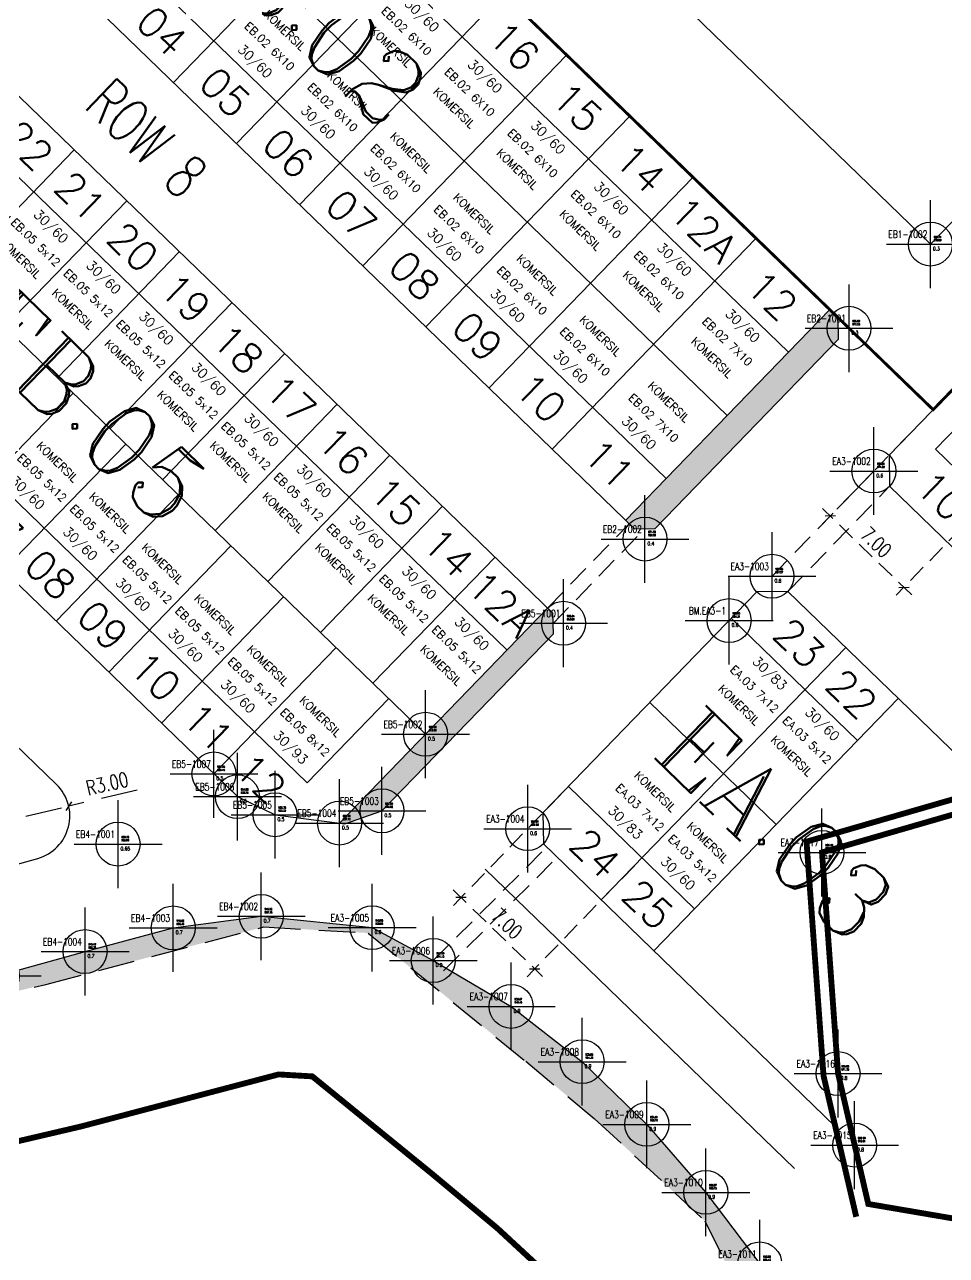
# Model space of a CAD drawing. Header units: metres. Extents: x -1507 to 1965, y -840 to 1491.
# Drawn here: x 916.2 to 979.2, y 922.7 to 1006.7 of the extents above; entities that cross this region are included whole.
import ezdxf
from ezdxf.enums import TextEntityAlignment as Align

# ---------------------------------------------------------------- set-up
doc = ezdxf.new("R2010")
doc.units = ezdxf.units.M
doc.header["$LTSCALE"] = 10
doc.header["$PDMODE"] = 34
doc.header["$PDSIZE"] = 3
for name, pattern in [('DASHED', [19.05, 12.7, -6.35]), ('DASHED2', [0.375, 0.25, -0.125]), ('DIVIDE', [1.25, 0.5, -0.25, 0, -0.25, 0, -0.25]), ('HIDDEN', [0.375, 0.25, -0.125])]:
    doc.linetypes.add(name, pattern=pattern)
for name, color, linetype in [('AT-ELEV', 2, 'Continuous'), ('AT-ID', 4, 'Continuous'), ('AT-POINT', 6, 'Continuous'), ('AT-POS', 84, 'Continuous'), ('AT-TAG-AREAUNIT', 7, 'Continuous'), ('AT-TAG-NOUNIT', 7, 'Continuous'), ('AT-TAG-NUMBLOK', 7, 'Continuous'), ('AT-TAG-TIPEUNIT', 7, 'Continuous'), ('ATT-BLOCK-TAGNUMUNIT', 4, 'Continuous'), ('BATAS-AREA TAHAP1', 6, 'DASHED'), ('BATAS-KAVLING', 100, 'Continuous'), ('InnerSoft-TransitionClothoid', 7, 'Continuous'), ('Rincik', 100, 'Continuous'), ('TEXT-NO BLOK-KAVLING', 130, 'Continuous')]:
    doc.layers.add(name, color=color, linetype=linetype)
doc.layers.add('TEXT-ROW', color=150, linetype='Continuous', lineweight=30)
doc.styles.add('Arch-Dim', font='romans.shx', dxfattribs={"width": 0.75})
doc.styles.add('BLOK', font='simplex.shx')
doc.styles.add('Romanc', font='romanc.shx', dxfattribs={"bigfont": 'bigfont.shx'})
doc.styles.add('ST1', font='simplex.shx', dxfattribs={"width": 0.7})
doc.styles.get("Standard").update_dxf_attribs({"font": 'romans.shx', "width": 0.75})
doc.dimstyles.new('Annotative', dxfattribs={"dimscale": 100, "dimtxt": 2, "dimasz": 1, "dimexe": 1.5, "dimexo": 1.5, "dimgap": 0.8, "dimtad": 1, "dimzin": 3, "dimdsep": 46, "dimtxsty": 'Arch-Dim', "dimblk": 'OBLIQUE', "dimcen": 2.5, "dimdle": 1.5, "dimazin": 2, "dimtfac": 0.75, "dimtix": 1, "dimtmove": 2, "dimatfit": 3, "dimfxl": 1, "dimtolj": 1, "dimtzin": 0, "dimarcsym": 0})

# ---------------------------------------------------------------- blocks, each defined once
blk = doc.blocks.new('TAG_NUMBERING')
at = {"layer": 'AT-TAG-AREAUNIT', "color": 0, "style": 'BLOK'}
blk.add_attdef('TAG_AT_AREA', text='', height=0.65, dxfattribs=at).set_placement((0, -2.863), align=Align.MIDDLE_CENTER)
at = {"layer": 'AT-TAG-NOUNIT', "color": 0, "style": 'BLOK'}
blk.add_attdef('TAG_NO', text='', height=2, dxfattribs=at).set_placement((0, 0), align=Align.MIDDLE_CENTER)
at = {"layer": 'AT-TAG-NUMBLOK', "color": 0, "style": 'BLOK'}
blk.add_attdef('TAG_NUMBLOK', text='', height=0.55, dxfattribs=at).set_placement((0, -4.372), align=Align.MIDDLE_CENTER)
at = {"layer": 'AT-TAG-TIPEUNIT', "color": 0, "style": 'BLOK'}
blk.add_attdef('TAG_TIPE', text='', height=0.55, dxfattribs=at).set_placement((0, -5.882), align=Align.MIDDLE_CENTER)
blk = doc.blocks.new('AT-POINT')
at = {"layer": 'AT-POINT'}
blk.add_point((0, 0), dxfattribs=at)
at = {"layer": 'AT-ELEV', "width": 0.75}
blk.add_attdef('ELEVASI', text='', height=1, dxfattribs=at).set_placement((0.68, -0.73), align=Align.TOP_LEFT)
at = {"layer": 'AT-ID', "width": 0.75}
blk.add_attdef('ID', text='', height=2, dxfattribs=at).set_placement((-0.85, 1.08), align=Align.BOTTOM_RIGHT)
at = {"layer": 'AT-POS', "width": 0.75}
for tag, p in [('NORTHING', (0.93, 1.56)), ('EASTING', (0.93, 0.69))]:
    blk.add_attdef(tag, text='', height=0.5, dxfattribs=at).set_placement(p, align=Align.BOTTOM_LEFT)
blk = doc.blocks.new('_Oblique')
at = {"color": 0, "linetype": 'ByBlock', "lineweight": -2}
blk.add_line((-0.5, -0.5), (0.5, 0.5), dxfattribs=at)
blk = doc.blocks.new('*D23')
at = {"layer": 'Defpoints', "color": 0, "transparency": 16777216}
for p in [(919.228, 953.35), (916.305, 952.674)]:
    blk.add_point(p, dxfattribs=at)
at = {"layer": 'InnerSoft-TransitionClothoid', "color": 0, "linetype": 'HIDDEN', "lineweight": -2, "transparency": 16777216}
for p in [(923.904, 954.433), (916.305, 952.674)]:
    blk.add_line(p, (919.228, 953.35), dxfattribs=at)
at = {"layer": 'InnerSoft-TransitionClothoid', "color": 0, "lineweight": -2, "transparency": 16777216, "xscale": 0.5, "yscale": 0.5, "zscale": 0.5, "rotation": 193.0299882712493}
blk.add_blockref('_Oblique', (919.228, 953.35), dxfattribs=at)
at = {"layer": 'InnerSoft-TransitionClothoid', "color": 0, "transparency": 16777216, "insert": (921.85, 954.881), "char_height": 1, "attachment_point": 5, "rotation": 13.02999, "style": 'Arch-Dim'}
blk.add_mtext('\\A1;R3.00', dxfattribs=at)
blk = doc.blocks.new('*D48')
at = {"layer": 'Defpoints', "color": 0, "ltscale": 0.5, "transparency": 16777216}
for p in [(977.004, 979.115), (982.034, 974.247), (971.243, 973.162)]:
    blk.add_point(p, dxfattribs=at)
at = {"layer": 'InnerSoft-TransitionClothoid', "color": 0, "linetype": 'HIDDEN', "lineweight": -2, "ltscale": 0.5, "transparency": 16777216}
for p, q in [((976.482, 978.576), (970.721, 972.623)), ((976.811, 967.772), (970.704, 973.683)), ((981.512, 973.708), (975.751, 967.755))]:
    blk.add_line(p, q, dxfattribs=at)
at = {"layer": 'InnerSoft-TransitionClothoid', "color": 0, "lineweight": -2, "ltscale": 0.5, "transparency": 16777216, "xscale": 0.5, "yscale": 0.5, "zscale": 0.5}
for p, rotation in [((971.243, 973.162), 135.9372637352131), ((976.273, 968.294), 315.9372637352132)]:
    blk.add_blockref('_Oblique', p, dxfattribs=dict(at, rotation=rotation))
at = {"layer": 'InnerSoft-TransitionClothoid', "color": 0, "ltscale": 0.5, "transparency": 16777216, "insert": (974.383, 971.374), "char_height": 1, "attachment_point": 5, "rotation": 315.93726, "style": 'Arch-Dim'}
blk.add_mtext('\\A1;7.00', dxfattribs=at)
blk = doc.blocks.new('*D47')
at = {"layer": 'Defpoints', "color": 0, "ltscale": 0.5, "transparency": 16777216}
for p in [(953.359, 954.683), (958.389, 949.815), (951.055, 942.237)]:
    blk.add_point(p, dxfattribs=at)
at = {"layer": 'InnerSoft-TransitionClothoid', "color": 0, "linetype": 'HIDDEN', "lineweight": -2, "ltscale": 0.5, "transparency": 16777216}
for p, q in [((952.837, 954.144), (945.503, 946.566)), ((957.867, 949.276), (950.533, 941.698)), ((945.486, 947.627), (951.594, 941.716))]:
    blk.add_line(p, q, dxfattribs=at)
at = {"layer": 'InnerSoft-TransitionClothoid', "color": 0, "lineweight": -2, "ltscale": 0.5, "transparency": 16777216, "xscale": 0.5, "yscale": 0.5, "zscale": 0.5}
for p, rotation in [((946.025, 947.105), 135.9372637352131), ((951.055, 942.237), 315.9372637352132)]:
    blk.add_blockref('_Oblique', p, dxfattribs=dict(at, rotation=rotation))
at = {"layer": 'InnerSoft-TransitionClothoid', "color": 0, "ltscale": 0.5, "transparency": 16777216, "insert": (949.166, 945.318), "char_height": 1, "attachment_point": 5, "rotation": 315.93726, "style": 'Arch-Dim'}
blk.add_mtext('\\A1;7.00', dxfattribs=at)

msp = doc.modelspace()

# ---------------------------------------------------------------- hatches: boundary and pattern name
at = {"layer": 'InnerSoft-TransitionClothoid'}
h = msp.add_hatch(dxfattribs=at)
h.set_pattern_fill('GRASS', color=3, scale=0.06)
h.set_pattern_definition([(90, (1936.5142, 1534.3065), (-1.0776307, 1.0776307), [0.28575, -1.8695115]), (45, (1936.5142, 1534.3065), (-1.0776307, 1.0776307), [0.28575, -1.23825]), (135, (1936.5142, 1534.3065), (-1.0776307, -1.0776307), [0.28575, -1.23825])])
h.paths.add_polyline_path([(914.412, 1042.179, 0.382196), (911.746, 1042.283), (920.204, 1033.784), (921.598, 1035.225)])
h.paths.add_polyline_path([(973.9, 902.148), (978.548, 902.104), (976.1, 906.485), (973.039, 911.794), (969.839, 917.009), (966.431, 922.083), (962.746, 926.969), (958.717, 931.612), (954.298, 935.893), (949.448, 939.671), (944.129, 942.805), (939.955, 945.05), (932.382, 945.825), (926.365, 945.035), (920.347, 943.419), (914.35, 941.75), (908.382, 940.303), (902.438, 938.968), (896.512, 937.621), (890.598, 936.143), (884.689, 934.481), (878.771, 932.803), (872.828, 931.32), (866.847, 930.245), (860.814, 929.756), (854.733, 929.842), (851.911, 930.105), (840.251, 941.39), (833.45, 934.363), (851.168, 929.104), (865.922, 928.605), (894.97, 935.869), (917.662, 941.175), (932.56, 945.1), (939.677, 944.682), (950.442, 935.919), (955.119, 932.021), (962.687, 925.019)])
h.paths.add_polyline_path([(805.597, 974.928), (806.22, 978.126), (808.445, 983.841), (811.668, 989.085), (815.741, 993.74), (820.484, 997.706), (825.714, 1000.906), (831.241, 1003.529), (836.878, 1005.916), (842.545, 1008.221), (848.271, 1010.467), (884.971, 1025.987), (888.809, 1028.666), (907.973, 1048.466), (907.008, 1049.4), (906.912, 1049.493), (906.945, 1049.536, -0.094392), (906.817, 1050.159), (905.487, 1048.696), (894.469, 1036.232), (890.11, 1031.41), (884.776, 1026.498), (867.989, 1018.932), (853.755, 1014.428), (831.68, 1005.642), (813.165, 995.269), (806.988, 987.935), (798.544, 965.846), (800.185, 952.147), (801.194, 951.362), (815.101, 965.731)])
h.paths.add_polyline_path([(847.879, 989.673), (847.917, 989.689), (843.244, 1000.741), (842.686, 1000.506, 0.537402), (841.769, 995.587)], flags=17)
h.paths.add_polyline_path([(952.33, 965.124), (952.307, 966.538), (951.948, 966.886), (937.727, 952.191), (938.094, 952.144), (940.625, 953.029)])
h.paths.add_polyline_path([(829.241, 994.72), (829.05, 994.741), (824.578, 992.005), (820.65, 988.72), (817.323, 984.918), (814.739, 980.713), (814.294, 979.569), (814.346, 979.33)], flags=17)
h.paths.add_polyline_path([(971.18, 987.239), (957.271, 972.867), (957.871, 972.287), (959.285, 972.31), (971.803, 985.244), (971.78, 986.658)])

# ---------------------------------------------------------------- linework, layer by layer
at = {"layer": 'BATAS-AREA TAHAP1', "linetype": 'DIVIDE', "ltscale": 0.2, "const_width": 0.2, "flags": 128}
msp.add_lwpolyline([(1231.435, 1427.502), (913.909, 1099.414), (917.386, 1096.832), (924.092, 1079.94), (912.316, 1056.626), (906.912, 1049.493), (978.274, 980.428), (983.958, 986.301), (995.456, 975.174), (1008.669, 988.827), (1025.36, 1006.072), (1064.163, 968.518), (1046.082, 949.835), (1079.895, 945.949), (1121.025, 988.448), (1119.551, 1001.304), (1114.875, 1061.475), (1127.267, 1060.402), (1128.198, 1071.145), (1130.149, 1086.097), (1154.942, 1096.549), (1149.383, 1112.056), (1164.648, 1117.528), (1161.396, 1122.541), (1153.005, 1135.474), (1187.054, 1144.094), (1186.034, 1151.732), (1181.092, 1162.44), (1183.64, 1172.965), (1158.211, 1166.155), (1146.651, 1204.865), (1118.35, 1202.75), (1073.767, 1245.897), (1239.729, 1417.378)], dxfattribs=at)
at = {"layer": 'BATAS-KAVLING'}
msp.add_lwpolyline([(944.693, 1057.461), (994.78, 1008.986), (978.089, 991.74), (913.175, 1054.565, 0.414214), (910.347, 1054.519), (907.295, 1051.365, 0.322434), (907.008, 1049.4, 0.322434)], format="xyb", dxfattribs=at)
at = {"layer": 'InnerSoft-TransitionClothoid', "color": 5}
for p, q in [((968.385, 984.35), (918.803, 1032.336)), ((960.039, 975.727), (910.457, 1023.713)), ((949.166, 964.012), (906.052, 1005.738)), ((935.524, 954.948), (892.409, 996.675)), ((937.727, 952.191), (951.948, 966.886)), ((935.524, 954.948), (941.088, 960.697))]:
    msp.add_line(p, q, dxfattribs=at)
at = {"layer": 'InnerSoft-TransitionClothoid', "color": 4}
for p, q in [((964.212, 980.039), (914.63, 1028.025)), ((926.358, 1002.757), (940.295, 1017.157)), ((930.67, 998.585), (944.606, 1012.984)), ((934.981, 994.412), (948.918, 1008.812)), ((939.293, 990.239), (953.229, 1004.639)), ((943.604, 986.067), (957.541, 1000.466)), ((911.267, 989.558), (919.612, 998.181)), ((947.916, 981.894), (961.852, 996.294)), ((914.86, 986.081), (923.205, 994.704)), ((952.227, 977.721), (966.164, 992.121)), ((918.452, 982.603), (926.798, 991.226)), ((922.045, 979.126), (930.391, 987.749)), ((957.257, 972.853), (971.194, 987.253)), ((925.638, 975.649), (933.984, 984.272)), ((911.185, 972.937), (919.53, 981.56)), ((929.231, 972.172), (937.576, 980.795)), ((914.778, 969.46), (923.123, 978.083)), ((932.824, 968.695), (941.169, 977.318)), ((918.371, 965.983), (926.716, 974.606)), ((936.417, 965.217), (944.762, 973.84)), ((921.964, 962.506), (930.309, 971.129)), ((940.01, 961.74), (948.355, 970.363)), ((925.557, 959.028), (933.902, 967.651)), ((929.149, 955.551), (937.495, 964.174))]:
    msp.add_line(p, q, dxfattribs=at)
at = {"layer": 'InnerSoft-TransitionClothoid', "color": 6}
msp.add_line((943.603, 958.263), (897.374, 1003.003), dxfattribs=at)
at = {"layer": 'InnerSoft-TransitionClothoid', "color": 5}
for points in [[(983.958, 986.301), (978.274, 980.428), (906.912, 1049.493), (912.316, 1056.626), (924.092, 1079.94)], [(827.368, 1014.688), (806.689, 1003.103), (798.251, 993.084), (788.321, 967.109), (790.752, 946.816), (811.976, 930.305), (849.55, 919.153), (866.986, 918.563), (897.322, 926.149), (920.075, 931.47), (933.566, 935.024), (935.867, 934.889), (944.084, 928.201), (948.517, 924.505), (954.528, 918.944), (962.711, 902.252), (1003.149, 901.874)], [(984.005, 983.473), (978.441, 977.724), (996.406, 960.338), (1001.969, 966.087)], [(964.486, 966.181), (973.109, 957.835)], [(958.922, 960.432), (967.545, 952.087)], [(982.777, 924.65), (973.842, 926.174), (971.777, 935.084), (970.68, 950.188), (998.168, 958.133)], [(953.359, 954.683), (961.982, 946.338)]]:
    msp.add_lwpolyline(points, dxfattribs=at)
at = {"layer": 'InnerSoft-TransitionClothoid', "color": 4, "linetype": 'DASHED2'}
msp.add_lwpolyline([(930.586, 1074.286), (910.956, 1054.713), (905.487, 1048.696), (894.469, 1036.232), (890.11, 1031.41), (884.776, 1026.498), (867.989, 1018.932), (853.755, 1014.428), (831.68, 1005.642), (813.165, 995.269), (806.988, 987.935), (798.544, 965.846), (800.185, 952.147), (816.628, 939.356), (851.168, 929.104), (865.922, 928.605), (894.97, 935.869), (917.662, 941.175), (932.56, 945.1), (939.677, 944.682), (950.442, 935.919), (955.119, 932.021), (962.687, 925.019), (973.9, 902.148)], dxfattribs=at)
at = {"layer": 'InnerSoft-TransitionClothoid', "color": 6}
msp.add_lwpolyline([(907.689, 1020.853), (957.871, 972.287), (959.285, 972.31), (971.803, 985.244), (971.78, 986.658), (914.412, 1042.179, 0.414214), (911.584, 1042.133), (893.37, 1023.312), (888.374, 1019.826), (842.686, 1000.506, 0.537402), (841.769, 995.587), (893.598, 945.426), (896.139, 944.715), (900.895, 945.796), (906.79, 947.12), (912.587, 948.525), (917.109, 949.784, 0.5796), (918.391, 954.83), (871.896, 999.829)], format="xyb", dxfattribs=at)
msp.add_lwpolyline([(907.286, 1010.11), (897.374, 1003.003), (885.366, 997.925), (930.755, 953.997), (933.32, 952.762), (938.094, 952.144), (940.625, 953.029), (952.33, 965.124), (952.307, 966.538)], close=True, dxfattribs=at)
for points in [[(983.958, 986.301), (975.265, 977.319), (975.3, 975.197), (993.308, 957.77)], [(982.235, 954.569), (968.346, 968.012), (966.225, 967.977), (951.62, 952.887), (951.655, 950.766), (971.587, 931.476)], [(947.683, 949.044), (968.805, 928.601)], [(878.771, 932.803), (884.689, 934.481), (890.598, 936.143), (896.512, 937.621), (902.438, 938.968), (908.382, 940.303), (914.35, 941.75), (920.347, 943.419), (926.365, 945.035), (932.382, 945.825), (939.955, 945.05), (944.129, 942.805), (949.448, 939.671), (954.298, 935.893), (958.717, 931.612), (962.746, 926.969), (966.431, 922.083), (969.839, 917.009), (973.039, 911.794), (976.1, 906.485), (979.092, 901.13)]]:
    msp.add_lwpolyline(points, dxfattribs=at)
at = {"layer": 'InnerSoft-TransitionClothoid', "color": 4, "linetype": 'DASHED2', "ltscale": 0.6}
for points in [[(967.268, 969.055), (974.222, 976.241)], [(968.346, 968.012), (975.3, 975.197)], [(951.948, 966.886), (957.512, 972.634)], [(952.319, 965.831), (958.23, 971.939)], [(944.129, 942.805), (951.876, 950.552)], [(944.836, 942.098), (952.583, 949.845)]]:
    msp.add_lwpolyline(points, dxfattribs=at)
at = {"layer": 'InnerSoft-TransitionClothoid', "color": 4}
for points in [[(955.607, 946.941), (972.298, 964.187)], [(959.2, 943.464), (975.891, 960.71)]]:
    msp.add_lwpolyline(points, dxfattribs=at)
at = {"layer": 'Rincik', "color": 1, "linetype": 'HIDDEN', "const_width": 0.4}
for points in [[(923.526, 1081.368), (903.721, 1061.621), (898.04, 1055.371), (887.014, 1042.897), (882.998, 1038.455), (879.192, 1034.95), (864.414, 1028.289), (850.393, 1023.853), (827.368, 1014.688), (806.689, 1003.103), (798.251, 993.084), (788.321, 967.109), (790.752, 946.816), (811.976, 930.305), (849.55, 919.153), (866.986, 918.563), (897.322, 926.149), (920.075, 931.47), (933.566, 935.024), (935.867, 934.889), (944.084, 928.201), (948.517, 924.505), (954.528, 918.944), (965.174, 897.229)], [(973.018, 925.3), (970.785, 934.934), (969.623, 950.924), (998.242, 959.196), (1002.107, 957.467), (1014.439, 951.446), (1037.202, 951.112), (1048.407, 950.261), (1049.904, 950.046)], [(962.711, 902.252), (1003.149, 901.874), (999.488, 926.239), (982.777, 924.65), (973.842, 926.174), (971.777, 935.084), (970.68, 950.188), (998.168, 958.133), (1001.683, 956.561), (1014.201, 950.449), (1037.157, 950.112), (1048.298, 949.266), (1049.762, 949.056)]]:
    msp.add_lwpolyline(points, dxfattribs=at)

# ---------------------------------------------------------------- block references
at = {"layer": 'ATT-BLOCK-TAGNUMUNIT', "color": 7}
ref = msp.add_blockref('TAG_NUMBERING', (925.594, 1006.281), dxfattribs=dict(at, xscale=-1, rotation=135.9345274704683))
ref.add_attrib('TAG_NO', '04', dxfattribs={"layer": 'AT-TAG-NOUNIT', "color": 0, "height": 2, "rotation": 315.93453, "style": 'BLOK'}).set_placement((925.594, 1006.281), align=Align.MIDDLE_CENTER)
ref.add_attrib('TAG_NUMBLOK', 'EB.02 6X10', dxfattribs={"layer": 'AT-TAG-NUMBLOK', "color": 0, "height": 0.55, "rotation": 315.93453, "style": 'BLOK'}).set_placement((928.635, 1009.422), align=Align.MIDDLE_CENTER)
ref.add_attrib('TAG_AT_AREA', '30/60', dxfattribs={"layer": 'AT-TAG-AREAUNIT', "color": 0, "height": 0.65, "rotation": 315.93453, "style": 'BLOK'}).set_placement((927.649, 1008.404), align=Align.MIDDLE_CENTER)
ref.add_attrib('TAG_TIPE', 'KOMERSIL', dxfattribs={"layer": 'AT-TAG-TIPEUNIT', "color": 0, "height": 0.55, "rotation": 315.93453, "style": 'BLOK'}).set_placement((929.684, 1010.507), align=Align.MIDDLE_CENTER)
at = {"layer": 'ATT-BLOCK-TAGNUMUNIT', "color": 7, "rotation": 315.9399999999597}
for p, values in [((945.344, 1009.433), {'TAG_NO': '17', 'TAG_NUMBLOK': 'EB.02 6X10', 'TAG_AT_AREA': '30/60', 'TAG_TIPE': 'KOMERSIL'}), ((949.655, 1005.26), {'TAG_NO': '16', 'TAG_NUMBLOK': 'EB.02 6X10', 'TAG_AT_AREA': '30/60', 'TAG_TIPE': 'KOMERSIL'}), ((953.967, 1001.087), {'TAG_NO': '15', 'TAG_NUMBLOK': 'EB.02 6X10', 'TAG_AT_AREA': '30/60', 'TAG_TIPE': 'KOMERSIL'}), ((916.425, 998.482), {'TAG_NO': '22', 'TAG_NUMBLOK': 'EB.05 5x12', 'TAG_AT_AREA': '30/60', 'TAG_TIPE': 'KOMERSIL'}), ((958.278, 996.915), {'TAG_NO': '14', 'TAG_NUMBLOK': 'EB.02 6X10', 'TAG_AT_AREA': '30/60', 'TAG_TIPE': 'KOMERSIL'}), ((920.018, 995.005), {'TAG_NO': '21', 'TAG_NUMBLOK': 'EB.05 5x12', 'TAG_AT_AREA': '30/60', 'TAG_TIPE': 'KOMERSIL'}), ((962.59, 992.742), {'TAG_NO': '12A', 'TAG_NUMBLOK': 'EB.02 6X10', 'TAG_AT_AREA': '30/60', 'TAG_TIPE': 'KOMERSIL'}), ((923.61, 991.528), {'TAG_NO': '20', 'TAG_NUMBLOK': 'EB.05 5x12', 'TAG_AT_AREA': '30/60', 'TAG_TIPE': 'KOMERSIL'}), ((967.26, 988.222), {'TAG_NO': '12', 'TAG_NUMBLOK': 'EB.02 7X10', 'TAG_AT_AREA': '30/60', 'TAG_TIPE': 'KOMERSIL'}), ((927.203, 988.051), {'TAG_NO': '19', 'TAG_NUMBLOK': 'EB.05 5x12', 'TAG_AT_AREA': '30/60', 'TAG_TIPE': 'KOMERSIL'}), ((930.796, 984.573), {'TAG_NO': '18', 'TAG_NUMBLOK': 'EB.05 5x12', 'TAG_AT_AREA': '30/60', 'TAG_TIPE': 'KOMERSIL'}), ((934.389, 981.096), {'TAG_NO': '17', 'TAG_NUMBLOK': 'EB.05 5x12', 'TAG_AT_AREA': '30/60', 'TAG_TIPE': 'KOMERSIL'}), ((937.982, 977.619), {'TAG_NO': '16', 'TAG_NUMBLOK': 'EB.05 5x12', 'TAG_AT_AREA': '30/60', 'TAG_TIPE': 'KOMERSIL'}), ((941.575, 974.142), {'TAG_NO': '15', 'TAG_NUMBLOK': 'EB.05 5x12', 'TAG_AT_AREA': '30/60', 'TAG_TIPE': 'KOMERSIL'}), ((945.168, 970.665), {'TAG_NO': '14', 'TAG_NUMBLOK': 'EB.05 5x12', 'TAG_AT_AREA': '30/60', 'TAG_TIPE': 'KOMERSIL'}), ((948.761, 967.187), {'TAG_NO': '12A', 'TAG_NUMBLOK': 'EB.05 5x12', 'TAG_AT_AREA': '30/60', 'TAG_TIPE': 'KOMERSIL'}), ((969.111, 964.488), {'TAG_NO': '23', 'TAG_NUMBLOK': 'EA.03 7x12', 'TAG_AT_AREA': '30/83', 'TAG_TIPE': 'KOMERSIL'}), ((972.703, 961.011), {'TAG_NO': '22', 'TAG_NUMBLOK': 'EA.03 5x12', 'TAG_AT_AREA': '30/60', 'TAG_TIPE': 'KOMERSIL'})]:
    msp.add_blockref('TAG_NUMBERING', p, dxfattribs=at).add_auto_attribs(values)
at = {"layer": 'ATT-BLOCK-TAGNUMUNIT', "color": 7}
ref = msp.add_blockref('TAG_NUMBERING', (929.905, 1002.108), dxfattribs=dict(at, xscale=-1, rotation=135.9345274704683))
ref.add_attrib('TAG_NO', '05', dxfattribs={"layer": 'AT-TAG-NOUNIT', "color": 0, "height": 2, "rotation": 315.93453, "style": 'BLOK'}).set_placement((929.905, 1002.108), align=Align.MIDDLE_CENTER)
ref.add_attrib('TAG_NUMBLOK', 'EB.02 6X10', dxfattribs={"layer": 'AT-TAG-NUMBLOK', "color": 0, "height": 0.55, "rotation": 315.93453, "style": 'BLOK'}).set_placement((932.946, 1005.25), align=Align.MIDDLE_CENTER)
ref.add_attrib('TAG_AT_AREA', '30/60', dxfattribs={"layer": 'AT-TAG-AREAUNIT', "color": 0, "height": 0.65, "rotation": 315.93453, "style": 'BLOK'}).set_placement((931.961, 1004.232), align=Align.MIDDLE_CENTER)
ref.add_attrib('TAG_TIPE', 'KOMERSIL', dxfattribs={"layer": 'AT-TAG-TIPEUNIT', "color": 0, "height": 0.55, "rotation": 315.93453, "style": 'BLOK'}).set_placement((933.996, 1006.335), align=Align.MIDDLE_CENTER)
ref = msp.add_blockref('TAG_NUMBERING', (934.217, 997.935), dxfattribs=dict(at, xscale=-1, rotation=135.9345274704683))
ref.add_attrib('TAG_NO', '06', dxfattribs={"layer": 'AT-TAG-NOUNIT', "color": 0, "height": 2, "rotation": 315.93453, "style": 'BLOK'}).set_placement((934.217, 997.935), align=Align.MIDDLE_CENTER)
ref.add_attrib('TAG_NUMBLOK', 'EB.02 6X10', dxfattribs={"layer": 'AT-TAG-NUMBLOK', "color": 0, "height": 0.55, "rotation": 315.93453, "style": 'BLOK'}).set_placement((937.257, 1001.077), align=Align.MIDDLE_CENTER)
ref.add_attrib('TAG_AT_AREA', '30/60', dxfattribs={"layer": 'AT-TAG-AREAUNIT', "color": 0, "height": 0.65, "rotation": 315.93453, "style": 'BLOK'}).set_placement((936.272, 1000.059), align=Align.MIDDLE_CENTER)
ref.add_attrib('TAG_TIPE', 'KOMERSIL', dxfattribs={"layer": 'AT-TAG-TIPEUNIT', "color": 0, "height": 0.55, "rotation": 315.93453, "style": 'BLOK'}).set_placement((938.307, 1002.162), align=Align.MIDDLE_CENTER)
ref = msp.add_blockref('TAG_NUMBERING', (938.528, 993.763), dxfattribs=dict(at, xscale=-1, rotation=135.9345274704683))
ref.add_attrib('TAG_NO', '07', dxfattribs={"layer": 'AT-TAG-NOUNIT', "color": 0, "height": 2, "rotation": 315.93453, "style": 'BLOK'}).set_placement((938.528, 993.763), align=Align.MIDDLE_CENTER)
ref.add_attrib('TAG_NUMBLOK', 'EB.02 6X10', dxfattribs={"layer": 'AT-TAG-NUMBLOK', "color": 0, "height": 0.55, "rotation": 315.93453, "style": 'BLOK'}).set_placement((941.569, 996.904), align=Align.MIDDLE_CENTER)
ref.add_attrib('TAG_AT_AREA', '30/60', dxfattribs={"layer": 'AT-TAG-AREAUNIT', "color": 0, "height": 0.65, "rotation": 315.93453, "style": 'BLOK'}).set_placement((940.584, 995.886), align=Align.MIDDLE_CENTER)
ref.add_attrib('TAG_TIPE', 'KOMERSIL', dxfattribs={"layer": 'AT-TAG-TIPEUNIT', "color": 0, "height": 0.55, "rotation": 315.93453, "style": 'BLOK'}).set_placement((942.619, 997.989), align=Align.MIDDLE_CENTER)
ref = msp.add_blockref('TAG_NUMBERING', (942.84, 989.59), dxfattribs=dict(at, xscale=-1, rotation=135.9345274704683))
ref.add_attrib('TAG_NO', '08', dxfattribs={"layer": 'AT-TAG-NOUNIT', "color": 0, "height": 2, "rotation": 315.93453, "style": 'BLOK'}).set_placement((942.84, 989.59), align=Align.MIDDLE_CENTER)
ref.add_attrib('TAG_NUMBLOK', 'EB.02 6X10', dxfattribs={"layer": 'AT-TAG-NUMBLOK', "color": 0, "height": 0.55, "rotation": 315.93453, "style": 'BLOK'}).set_placement((945.88, 992.732), align=Align.MIDDLE_CENTER)
ref.add_attrib('TAG_AT_AREA', '30/60', dxfattribs={"layer": 'AT-TAG-AREAUNIT', "color": 0, "height": 0.65, "rotation": 315.93453, "style": 'BLOK'}).set_placement((944.895, 991.714), align=Align.MIDDLE_CENTER)
ref.add_attrib('TAG_TIPE', 'KOMERSIL', dxfattribs={"layer": 'AT-TAG-TIPEUNIT', "color": 0, "height": 0.55, "rotation": 315.93453, "style": 'BLOK'}).set_placement((946.93, 993.817), align=Align.MIDDLE_CENTER)
ref = msp.add_blockref('TAG_NUMBERING', (947.151, 985.417), dxfattribs=dict(at, xscale=-1, rotation=135.9345274704683))
ref.add_attrib('TAG_NO', '09', dxfattribs={"layer": 'AT-TAG-NOUNIT', "color": 0, "height": 2, "rotation": 315.93453, "style": 'BLOK'}).set_placement((947.151, 985.417), align=Align.MIDDLE_CENTER)
ref.add_attrib('TAG_NUMBLOK', 'EB.02 6X10', dxfattribs={"layer": 'AT-TAG-NUMBLOK', "color": 0, "height": 0.55, "rotation": 315.93453, "style": 'BLOK'}).set_placement((950.192, 988.559), align=Align.MIDDLE_CENTER)
ref.add_attrib('TAG_AT_AREA', '30/60', dxfattribs={"layer": 'AT-TAG-AREAUNIT', "color": 0, "height": 0.65, "rotation": 315.93453, "style": 'BLOK'}).set_placement((949.207, 987.541), align=Align.MIDDLE_CENTER)
ref.add_attrib('TAG_TIPE', 'KOMERSIL', dxfattribs={"layer": 'AT-TAG-TIPEUNIT', "color": 0, "height": 0.55, "rotation": 315.93453, "style": 'BLOK'}).set_placement((951.242, 989.644), align=Align.MIDDLE_CENTER)
ref = msp.add_blockref('TAG_NUMBERING', (951.462, 981.245), dxfattribs=dict(at, xscale=-1, rotation=135.9345274704683))
ref.add_attrib('TAG_NO', '10', dxfattribs={"layer": 'AT-TAG-NOUNIT', "color": 0, "height": 2, "rotation": 315.93453, "style": 'BLOK'}).set_placement((951.462, 981.245), align=Align.MIDDLE_CENTER)
ref.add_attrib('TAG_NUMBLOK', 'EB.02 6X10', dxfattribs={"layer": 'AT-TAG-NUMBLOK', "color": 0, "height": 0.55, "rotation": 315.93453, "style": 'BLOK'}).set_placement((954.503, 984.386), align=Align.MIDDLE_CENTER)
ref.add_attrib('TAG_AT_AREA', '30/60', dxfattribs={"layer": 'AT-TAG-AREAUNIT', "color": 0, "height": 0.65, "rotation": 315.93453, "style": 'BLOK'}).set_placement((953.518, 983.368), align=Align.MIDDLE_CENTER)
ref.add_attrib('TAG_TIPE', 'KOMERSIL', dxfattribs={"layer": 'AT-TAG-TIPEUNIT', "color": 0, "height": 0.55, "rotation": 315.93453, "style": 'BLOK'}).set_placement((955.553, 985.471), align=Align.MIDDLE_CENTER)
ref = msp.add_blockref('TAG_NUMBERING', (956.133, 976.724), dxfattribs=dict(at, xscale=-1, rotation=135.9345274704683))
ref.add_attrib('TAG_NO', '11', dxfattribs={"layer": 'AT-TAG-NOUNIT', "color": 0, "height": 2, "rotation": 315.93453, "style": 'BLOK'}).set_placement((956.133, 976.724), align=Align.MIDDLE_CENTER)
ref.add_attrib('TAG_NUMBLOK', 'EB.02 7X10', dxfattribs={"layer": 'AT-TAG-NUMBLOK', "color": 0, "height": 0.55, "rotation": 315.93453, "style": 'BLOK'}).set_placement((959.174, 979.866), align=Align.MIDDLE_CENTER)
ref.add_attrib('TAG_AT_AREA', '30/60', dxfattribs={"layer": 'AT-TAG-AREAUNIT', "color": 0, "height": 0.65, "rotation": 315.93453, "style": 'BLOK'}).set_placement((958.189, 978.848), align=Align.MIDDLE_CENTER)
ref.add_attrib('TAG_TIPE', 'KOMERSIL', dxfattribs={"layer": 'AT-TAG-TIPEUNIT', "color": 0, "height": 0.55, "rotation": 315.93453, "style": 'BLOK'}).set_placement((960.224, 980.951), align=Align.MIDDLE_CENTER)
ref = msp.add_blockref('TAG_NUMBERING', (978.847, 974.548), dxfattribs=dict(at, xscale=-1, rotation=135.9345274704675))
ref.add_attrib('TAG_NO', '10', dxfattribs={"layer": 'AT-TAG-NOUNIT', "color": 0, "height": 2, "rotation": 315.93453, "style": 'BLOK'}).set_placement((978.847, 974.548), align=Align.MIDDLE_CENTER)
ref.add_attrib('TAG_NUMBLOK', 'EA.03 7x12', dxfattribs={"layer": 'AT-TAG-NUMBLOK', "color": 0, "height": 0.55, "rotation": 315.93453, "style": 'BLOK'}).set_placement((981.888, 977.69), align=Align.MIDDLE_CENTER)
ref.add_attrib('TAG_AT_AREA', '30/83', dxfattribs={"layer": 'AT-TAG-AREAUNIT', "color": 0, "height": 0.65, "rotation": 315.93453, "style": 'BLOK'}).set_placement((980.902, 976.672), align=Align.MIDDLE_CENTER)
ref.add_attrib('TAG_TIPE', 'KOMERSIL', dxfattribs={"layer": 'AT-TAG-TIPEUNIT', "color": 0, "height": 0.55, "rotation": 315.93453, "style": 'BLOK'}).set_placement((982.938, 978.775), align=Align.MIDDLE_CENTER)
ref = msp.add_blockref('TAG_NUMBERING', (914.372, 972.636), dxfattribs=dict(at, xscale=-1, rotation=135.9345274704675))
ref.add_attrib('TAG_NO', '07', dxfattribs={"layer": 'AT-TAG-NOUNIT', "color": 0, "height": 2, "rotation": 315.93453, "style": 'BLOK'}).set_placement((914.372, 972.636), align=Align.MIDDLE_CENTER)
ref.add_attrib('TAG_NUMBLOK', 'EB.05 5x12', dxfattribs={"layer": 'AT-TAG-NUMBLOK', "color": 0, "height": 0.55, "rotation": 315.93453, "style": 'BLOK'}).set_placement((917.413, 975.778), align=Align.MIDDLE_CENTER)
ref.add_attrib('TAG_AT_AREA', '30/60', dxfattribs={"layer": 'AT-TAG-AREAUNIT', "color": 0, "height": 0.65, "rotation": 315.93453, "style": 'BLOK'}).set_placement((916.428, 974.76), align=Align.MIDDLE_CENTER)
ref.add_attrib('TAG_TIPE', 'KOMERSIL', dxfattribs={"layer": 'AT-TAG-TIPEUNIT', "color": 0, "height": 0.55, "rotation": 315.93453, "style": 'BLOK'}).set_placement((918.463, 976.862), align=Align.MIDDLE_CENTER)
ref = msp.add_blockref('TAG_NUMBERING', (917.965, 969.159), dxfattribs=dict(at, xscale=-1, rotation=135.9345274704675))
ref.add_attrib('TAG_NO', '08', dxfattribs={"layer": 'AT-TAG-NOUNIT', "color": 0, "height": 2, "rotation": 315.93453, "style": 'BLOK'}).set_placement((917.965, 969.159), align=Align.MIDDLE_CENTER)
ref.add_attrib('TAG_NUMBLOK', 'EB.05 5x12', dxfattribs={"layer": 'AT-TAG-NUMBLOK', "color": 0, "height": 0.55, "rotation": 315.93453, "style": 'BLOK'}).set_placement((921.006, 972.3), align=Align.MIDDLE_CENTER)
ref.add_attrib('TAG_AT_AREA', '30/60', dxfattribs={"layer": 'AT-TAG-AREAUNIT', "color": 0, "height": 0.65, "rotation": 315.93453, "style": 'BLOK'}).set_placement((920.021, 971.282), align=Align.MIDDLE_CENTER)
ref.add_attrib('TAG_TIPE', 'KOMERSIL', dxfattribs={"layer": 'AT-TAG-TIPEUNIT', "color": 0, "height": 0.55, "rotation": 315.93453, "style": 'BLOK'}).set_placement((922.056, 973.385), align=Align.MIDDLE_CENTER)
ref = msp.add_blockref('TAG_NUMBERING', (921.558, 965.681), dxfattribs=dict(at, xscale=-1, rotation=135.9345274704675))
ref.add_attrib('TAG_NO', '09', dxfattribs={"layer": 'AT-TAG-NOUNIT', "color": 0, "height": 2, "rotation": 315.93453, "style": 'BLOK'}).set_placement((921.558, 965.681), align=Align.MIDDLE_CENTER)
ref.add_attrib('TAG_NUMBLOK', 'EB.05 5x12', dxfattribs={"layer": 'AT-TAG-NUMBLOK', "color": 0, "height": 0.55, "rotation": 315.93453, "style": 'BLOK'}).set_placement((924.599, 968.823), align=Align.MIDDLE_CENTER)
ref.add_attrib('TAG_AT_AREA', '30/60', dxfattribs={"layer": 'AT-TAG-AREAUNIT', "color": 0, "height": 0.65, "rotation": 315.93453, "style": 'BLOK'}).set_placement((923.614, 967.805), align=Align.MIDDLE_CENTER)
ref.add_attrib('TAG_TIPE', 'KOMERSIL', dxfattribs={"layer": 'AT-TAG-TIPEUNIT', "color": 0, "height": 0.55, "rotation": 315.93453, "style": 'BLOK'}).set_placement((925.649, 969.908), align=Align.MIDDLE_CENTER)
ref = msp.add_blockref('TAG_NUMBERING', (925.151, 962.204), dxfattribs=dict(at, xscale=-1, rotation=135.9345274704675))
ref.add_attrib('TAG_NO', '10', dxfattribs={"layer": 'AT-TAG-NOUNIT', "color": 0, "height": 2, "rotation": 315.93453, "style": 'BLOK'}).set_placement((925.151, 962.204), align=Align.MIDDLE_CENTER)
ref.add_attrib('TAG_NUMBLOK', 'EB.05 5x12', dxfattribs={"layer": 'AT-TAG-NUMBLOK', "color": 0, "height": 0.55, "rotation": 315.93453, "style": 'BLOK'}).set_placement((928.192, 965.346), align=Align.MIDDLE_CENTER)
ref.add_attrib('TAG_AT_AREA', '30/60', dxfattribs={"layer": 'AT-TAG-AREAUNIT', "color": 0, "height": 0.65, "rotation": 315.93453, "style": 'BLOK'}).set_placement((927.207, 964.328), align=Align.MIDDLE_CENTER)
ref.add_attrib('TAG_TIPE', 'KOMERSIL', dxfattribs={"layer": 'AT-TAG-TIPEUNIT', "color": 0, "height": 0.55, "rotation": 315.93453, "style": 'BLOK'}).set_placement((929.242, 966.431), align=Align.MIDDLE_CENTER)
ref = msp.add_blockref('TAG_NUMBERING', (928.744, 958.727), dxfattribs=dict(at, xscale=-1, rotation=135.9345274704675))
ref.add_attrib('TAG_NO', '11', dxfattribs={"layer": 'AT-TAG-NOUNIT', "color": 0, "height": 2, "rotation": 315.93453, "style": 'BLOK'}).set_placement((928.744, 958.727), align=Align.MIDDLE_CENTER)
ref.add_attrib('TAG_NUMBLOK', 'EB.05 5x12', dxfattribs={"layer": 'AT-TAG-NUMBLOK', "color": 0, "height": 0.55, "rotation": 315.93453, "style": 'BLOK'}).set_placement((931.785, 961.869), align=Align.MIDDLE_CENTER)
ref.add_attrib('TAG_AT_AREA', '30/60', dxfattribs={"layer": 'AT-TAG-AREAUNIT', "color": 0, "height": 0.65, "rotation": 315.93453, "style": 'BLOK'}).set_placement((930.799, 960.851), align=Align.MIDDLE_CENTER)
ref.add_attrib('TAG_TIPE', 'KOMERSIL', dxfattribs={"layer": 'AT-TAG-TIPEUNIT', "color": 0, "height": 0.55, "rotation": 315.93453, "style": 'BLOK'}).set_placement((932.835, 962.954), align=Align.MIDDLE_CENTER)
ref = msp.add_blockref('TAG_NUMBERING', (932.337, 955.25), dxfattribs=dict(at, xscale=-1, rotation=135.9345274704675))
ref.add_attrib('TAG_NO', '12', dxfattribs={"layer": 'AT-TAG-NOUNIT', "color": 0, "height": 2, "rotation": 315.93453, "style": 'BLOK'}).set_placement((932.337, 955.25), align=Align.MIDDLE_CENTER)
ref.add_attrib('TAG_NUMBLOK', 'EB.05 8x12', dxfattribs={"layer": 'AT-TAG-NUMBLOK', "color": 0, "height": 0.55, "rotation": 315.93453, "style": 'BLOK'}).set_placement((935.378, 958.392), align=Align.MIDDLE_CENTER)
ref.add_attrib('TAG_AT_AREA', '30/93', dxfattribs={"layer": 'AT-TAG-AREAUNIT', "color": 0, "height": 0.65, "rotation": 315.93453, "style": 'BLOK'}).set_placement((934.392, 957.373), align=Align.MIDDLE_CENTER)
ref.add_attrib('TAG_TIPE', 'KOMERSIL', dxfattribs={"layer": 'AT-TAG-TIPEUNIT', "color": 0, "height": 0.55, "rotation": 315.93453, "style": 'BLOK'}).set_placement((936.428, 959.476), align=Align.MIDDLE_CENTER)
ref = msp.add_blockref('TAG_NUMBERING', (955.202, 950.117), dxfattribs=dict(at, xscale=-1, rotation=135.9345274704675))
ref.add_attrib('TAG_NO', '24', dxfattribs={"layer": 'AT-TAG-NOUNIT', "color": 0, "height": 2, "rotation": 315.93453, "style": 'BLOK'}).set_placement((955.202, 950.117), align=Align.MIDDLE_CENTER)
ref.add_attrib('TAG_NUMBLOK', 'EA.03 7x12', dxfattribs={"layer": 'AT-TAG-NUMBLOK', "color": 0, "height": 0.55, "rotation": 315.93453, "style": 'BLOK'}).set_placement((958.242, 953.258), align=Align.MIDDLE_CENTER)
ref.add_attrib('TAG_AT_AREA', '30/83', dxfattribs={"layer": 'AT-TAG-AREAUNIT', "color": 0, "height": 0.65, "rotation": 315.93453, "style": 'BLOK'}).set_placement((957.257, 952.24), align=Align.MIDDLE_CENTER)
ref.add_attrib('TAG_TIPE', 'KOMERSIL', dxfattribs={"layer": 'AT-TAG-TIPEUNIT', "color": 0, "height": 0.55, "rotation": 315.93453, "style": 'BLOK'}).set_placement((959.292, 954.343), align=Align.MIDDLE_CENTER)
ref = msp.add_blockref('TAG_NUMBERING', (958.794, 946.639), dxfattribs=dict(at, xscale=-1, rotation=135.9345274704675))
ref.add_attrib('TAG_NO', '25', dxfattribs={"layer": 'AT-TAG-NOUNIT', "color": 0, "height": 2, "rotation": 315.93453, "style": 'BLOK'}).set_placement((958.794, 946.639), align=Align.MIDDLE_CENTER)
ref.add_attrib('TAG_NUMBLOK', 'EA.03 5x12', dxfattribs={"layer": 'AT-TAG-NUMBLOK', "color": 0, "height": 0.55, "rotation": 315.93453, "style": 'BLOK'}).set_placement((961.835, 949.781), align=Align.MIDDLE_CENTER)
ref.add_attrib('TAG_AT_AREA', '30/60', dxfattribs={"layer": 'AT-TAG-AREAUNIT', "color": 0, "height": 0.65, "rotation": 315.93453, "style": 'BLOK'}).set_placement((960.85, 948.763), align=Align.MIDDLE_CENTER)
ref.add_attrib('TAG_TIPE', 'KOMERSIL', dxfattribs={"layer": 'AT-TAG-TIPEUNIT', "color": 0, "height": 0.55, "rotation": 315.93453, "style": 'BLOK'}).set_placement((962.885, 950.866), align=Align.MIDDLE_CENTER)
at = {"layer": 'InnerSoft-TransitionClothoid', "color": 5, "xscale": 0.25, "yscale": 0.25, "zscale": 0.25}
for p, values in [((978.089, 991.74), {'ID': 'EB1-1002', 'NORTHING': '991.74', 'EASTING': '978.09', 'ELEVASI': '0.3'}), ((972.526, 985.991), {'ID': 'EB2-1001', 'NORTHING': '985.99', 'EASTING': '972.53', 'ELEVASI': '0.3'}), ((974.222, 976.241), {'ID': 'EA3-1002', 'NORTHING': '976.24', 'EASTING': '974.22', 'ELEVASI': '0.6'}), ((958.589, 971.591), {'ID': 'EB2-1002', 'NORTHING': '971.59', 'EASTING': '958.59', 'ELEVASI': '0.4'}), ((967.268, 969.055), {'ID': 'EA3-1003', 'NORTHING': '969.05', 'EASTING': '967.27', 'ELEVASI': '0.6'}), ((953.026, 965.843), {'ID': 'EB5-1001', 'NORTHING': '965.84', 'EASTING': '953.03', 'ELEVASI': '0.4'}), ((964.338, 966.028), {'ID': 'BM.EA3-1', 'NORTHING': '966.03', 'EASTING': '964.34', 'ELEVASI': '0.6'}), ((943.603, 958.263), {'ID': 'EB5-1002', 'NORTHING': '958.26', 'EASTING': '943.60', 'ELEVASI': '0.5'}), ((929.149, 955.551), {'ID': 'EB5-1007', 'NORTHING': '955.55', 'EASTING': '929.15', 'ELEVASI': '0.5'}), ((930.755, 953.997), {'ID': 'EB5-1006', 'NORTHING': '954.00', 'EASTING': '930.75', 'ELEVASI': '0.5'}), ((940.625, 953.029), {'ID': 'EB5-1003', 'NORTHING': '953.03', 'EASTING': '940.62', 'ELEVASI': '0.5'}), ((933.32, 952.762), {'ID': 'EB5-1005', 'NORTHING': '952.76', 'EASTING': '933.32', 'ELEVASI': '0.5'}), ((937.727, 952.191), {'ID': 'EB5-1004', 'NORTHING': '952.19', 'EASTING': '937.73', 'ELEVASI': '0.5'}), ((950.577, 951.809), {'ID': 'EA3-1004', 'NORTHING': '951.81', 'EASTING': '950.58', 'ELEVASI': '0.6'}), ((922.601, 950.755), {'ID': 'EB4-1001', 'NORTHING': '950.76', 'EASTING': '922.60', 'ELEVASI': '0.65'}), ((970.68, 950.188), {'ID': 'EA3-1017', 'NORTHING': '950.19', 'EASTING': '970.68', 'ELEVASI': '0.8'}), ((932.382, 945.825), {'ID': 'EB4-1002', 'NORTHING': '945.82', 'EASTING': '932.38', 'ELEVASI': '0.7'}), ((926.365, 945.035), {'ID': 'EB4-1003', 'NORTHING': '945.03', 'EASTING': '926.36', 'ELEVASI': '0.7'}), ((939.955, 945.05), {'ID': 'EA3-1005', 'NORTHING': '945.05', 'EASTING': '939.96', 'ELEVASI': '0.9'}), ((920.347, 943.419), {'ID': 'EB4-1004', 'NORTHING': '943.42', 'EASTING': '920.35', 'ELEVASI': '0.7'}), ((944.129, 942.805), {'ID': 'EA3-1006', 'NORTHING': '942.80', 'EASTING': '944.13', 'ELEVASI': '0.9'}), ((914.35, 941.75), {'ID': 'EB4-1005', 'NORTHING': '941.75', 'EASTING': '914.35', 'ELEVASI': '0.7'}), ((949.448, 939.671), {'ID': 'EA3-1007', 'NORTHING': '939.67', 'EASTING': '949.45', 'ELEVASI': '0.9'}), ((954.298, 935.893), {'ID': 'EA3-1008', 'NORTHING': '935.89', 'EASTING': '954.30', 'ELEVASI': '0.9'}), ((971.777, 935.084), {'ID': 'EA3-1016', 'NORTHING': '935.08', 'EASTING': '971.78', 'ELEVASI': '0.8'}), ((958.717, 931.612), {'ID': 'EA3-1009', 'NORTHING': '931.61', 'EASTING': '958.72', 'ELEVASI': '0.9'}), ((972.91, 930.195), {'ID': 'EA3-1015', 'NORTHING': '930.20', 'EASTING': '972.91', 'ELEVASI': '0.8'}), ((962.746, 926.969), {'ID': 'EA3-1010', 'NORTHING': '926.97', 'EASTING': '962.75', 'ELEVASI': '0.9'}), ((966.431, 922.083), {'ID': 'EA3-1011', 'NORTHING': '922.08', 'EASTING': '966.43', 'ELEVASI': '1.00'})]:
    msp.add_blockref('AT-POINT', p, dxfattribs=at).add_auto_attribs(values)

# ---------------------------------------------------------------- texts
at = {"layer": 'TEXT-NO BLOK-KAVLING', "color": 2, "ltscale": 0.5, "style": 'Romanc'}
for s, p in [('EB.02', (935.469, 1007.857)), ('EB.05', (920.489, 980.633)), ('EA.03', (967.545, 952.087))]:
    msp.add_text(s, height=5, rotation=315.94, dxfattribs=at).set_placement(p, align=Align.MIDDLE_CENTER)
at = {"layer": 'TEXT-ROW', "ltscale": 0.5, "style": 'ST1', "width": 0.7}
msp.add_text('ROW 8', height=3, rotation=315.93726, dxfattribs=at).set_placement((924.55, 998.969), align=Align.MIDDLE_CENTER)

# ---------------------------------------------------------------- dimensions: what is measured, and where the dimension line sits
at = {"layer": 'InnerSoft-TransitionClothoid', "color": 5, "ltscale": 0.5}
for p1, p2, distance, picture, middle in [((982.034, 974.247), (977.004, 979.115), 8.285, '*D48', (974.383, 971.374)), ((953.359, 954.683), (958.389, 949.815), -10.546, '*D47', (949.166, 945.318))]:
    dim = msp.add_aligned_dim(p1=p1, p2=p2, distance=distance, dimstyle='Annotative', dxfattribs=at)
    dim.commit()
    dim.dimension.update_dxf_attribs({"geometry": picture, "text_midpoint": middle})
at = {"layer": 'InnerSoft-TransitionClothoid', "color": 5}
dim = msp.add_radius_dim(center=(916.305, 952.674), mpoint=(919.228, 953.35), dimstyle='Annotative', dxfattribs=at)
dim.commit()
dim.dimension.update_dxf_attribs({"geometry": '*D23', "text_midpoint": (921.85, 954.881)})

doc.saveas('drawing.dxf')
